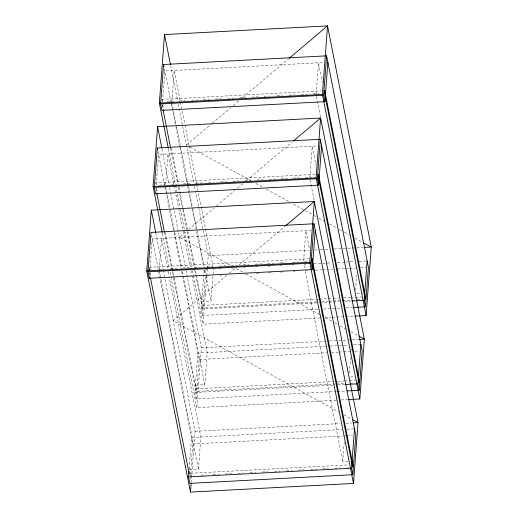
<?xml version="1.0" encoding="UTF-8"?>
<svg xmlns="http://www.w3.org/2000/svg" width="518" height="518" viewBox="0 0 518 518"><rect width="100%" height="100%" fill="white"/><g stroke="black" fill="none" stroke-linecap="round" stroke-linejoin="round"><path stroke-width="0.39" stroke-dasharray="2.59 1.94" d="M148.931 269.218L149.029 267.935M149.56 274.249L149.683 272.643M149.741 271.84L152.221 238.869L311.344 230.413M156.274 184.978L158.566 154.422L317.553 145.972M162.186 106.339L162.302 104.727M162.548 101.515L164.847 70.96L323.97 62.497M159.22 269.684L161.571 238.371L167.521 268.447M165.631 184.427L167.923 153.924L174.029 184.79M171.846 101.768L174.197 70.461L180.303 101.327M189.141 468.881L191.498 437.516L341.608 429.539M336.59 391.453L196.167 398.918L194.891 392.469L197.85 353.069L325.362 346.289M317.845 309.324L202.441 315.456L201.165 309.006L204.124 269.606M189.718 474.598L189.815 473.316M335.593 384.006L195.972 391.427L196.167 388.869L172.902 271.218M316.848 301.871L202.247 307.964L202.441 305.4L195.39 269.748M190.119 479.351L192.774 443.971L158.793 272.112M196.167 398.918L199.126 359.518L182.983 277.881M202.441 315.456L205.342 276.858M191.187 482.498L195.04 431.293L163.176 270.182M336.435 400.226L196.814 407.653L201.314 347.831L185.697 268.855M320.111 317.968L203.088 324.19L206.663 276.644M206.727 275.841L207.213 269.392M207.271 268.589L208.242 255.698L195.59 191.725M189.089 469.632L198.439 469.133L200.854 437.024L169.244 277.156M195.435 385.178L204.791 384.686L207.206 352.57L192.023 275.803M201.709 301.716L211.066 301.223L213.481 269.107M303.593 261.208L305.885 230.704L309.486 248.905M309.881 177.564L312.237 146.251L315.993 165.248M316.161 94.095L318.512 62.788L322.423 82.576M348.213 461.169L342.754 461.46L344.205 442.197M349.404 372.999L350.556 357.744M351.094 350.518L351.217 348.912M355.62 290.339L356.766 275.084M186.376 145.131L211.648 123.783M212.263 123.265L230.756 107.64M233.223 105.562L238.772 100.874M242.469 97.753L288.701 58.702M185.612 232.058L179.448 237.263L230.452 265.371M188.694 229.455L213.966 208.106M216.433 206.022L234.926 190.404M237.393 188.319L242.942 183.637M246.639 180.51L292.256 141.984M226.8 275.427L173.174 320.726L338.934 412.082M229.267 273.349L235.431 268.143L242.495 272.008M239.128 265.015L285.36 225.965M161.7 99.385L321.497 90.89M167.159 101.645L173.614 101.301M179.26 101.004L184.913 100.699M191.369 100.356L197.824 100.013M203.477 99.715L209.932 99.372M215.579 99.067L221.231 98.77M227.687 98.426L234.142 98.083M239.789 97.785L246.251 97.442M251.897 97.138L258.352 96.795M264.005 96.497L269.651 96.199M276.916 95.811L282.563 95.513M289.018 95.163L294.671 94.865M301.126 94.522L307.582 94.179M313.235 93.881L318.881 93.577M315.222 174.352L155.426 182.848L155.899 185.224M159.266 185.191L164.918 184.894M171.374 184.55L177.02 184.253M183.482 183.909L189.938 183.566M195.584 183.262L202.039 182.919M208.495 182.576L213.338 182.317M220.603 181.935L226.249 181.63M232.711 181.287L239.167 180.944M244.813 180.646L251.269 180.303M256.922 180.005L262.568 179.701M269.023 179.357L275.479 179.014M281.132 178.716L287.587 178.373M293.24 178.075L298.886 177.771M305.342 177.428L311.797 177.085M208.242 255.698L309.123 250.336M314.769 250.032L319.612 249.773M320.422 249.734L324.456 249.521M325.259 249.475L329.299 249.262M334.136 249.003L342.21 248.575M343.013 248.53L347.054 248.316M347.856 248.271L355.931 247.844M356.734 247.805L363.189 247.462M149.074 267.294L308.87 258.799M148.886 269.859L151.301 269.729M158.566 269.341L164.219 269.043M170.675 268.7L177.13 268.356M182.776 268.059L189.238 267.715M194.885 267.411L200.531 267.113M206.993 266.77L212.639 266.466M219.095 266.123L225.55 265.779M231.203 265.481L237.658 265.138M243.305 264.84L248.957 264.536M255.413 264.193L261.868 263.85M267.521 263.552L273.977 263.209M280.432 262.866L285.276 262.607M292.534 262.218L298.187 261.92M304.642 261.577L308.676 261.363M204.908 269.567L208.968 269.347M219.457 268.79L221.076 268.706M231.565 268.149L233.178 268.059M243.674 267.502L245.286 267.417M255.775 266.861L257.394 266.776M267.884 266.22L269.496 266.129M279.985 265.572L281.604 265.488M292.094 264.931L293.706 264.847M304.202 264.284L305.814 264.199M313.882 263.772L321.956 263.345M322.759 263.299L331.637 262.827M337.289 262.529L345.357 262.095M346.166 262.056L349.391 261.881M350.2 261.843L354.234 261.629M359.078 261.37L367.145 260.942M206.209 276.01L209.44 275.841M219.93 275.285L221.542 275.2M244.14 273.996L245.752 273.912M256.248 273.355L258.67 273.226M268.35 272.708L270.772 272.578M280.458 272.067L282.88 271.937M293.369 271.38L294.982 271.296M305.478 270.733L307.09 270.649M315.158 270.221L321.613 269.878M322.423 269.833L332.912 269.276M337.755 269.017L345.02 268.635M345.83 268.589L349.054 268.421M349.864 268.376L355.51 268.078M360.353 267.819L366.006 267.521M356.941 293.466L363.176 293.136M202.441 305.4L318.654 299.223M319.464 299.184L327.531 298.75M328.341 298.711L332.375 298.498M333.184 298.452L338.83 298.154M343.674 297.895L350.129 297.552M350.939 297.507L361.428 296.95M321.691 301.612L328.147 301.269M328.956 301.23L341.867 300.544M342.676 300.498L350.744 300.071M357.2 299.728L362.043 299.469M201.165 309.006L318.991 302.745M319.8 302.7L339.167 301.67M344.82 301.372L351.275 301.029M323.497 309.019L340.443 308.119M346.095 307.821L352.551 307.478M324.954 317.709L331.41 317.366M332.219 317.32L345.13 316.634M345.933 316.595L354.008 316.168M201.314 347.831L324.792 341.265M329.629 341.006L351.424 339.847M352.227 339.808L358.683 339.465M330.206 346.037L338.273 345.603M339.083 345.564L343.117 345.351M343.926 345.305L347.96 345.092M353.613 344.787L360.871 344.405M199.126 359.518L326.638 352.739M331.481 352.486L337.937 352.143M338.746 352.098L342.78 351.884M343.589 351.839L350.045 351.495M354.882 351.236L359.725 350.984M350.667 376.929L354.558 376.722M196.167 388.869L332.556 381.617M337.399 381.358L343.855 381.015M344.658 380.976L348.698 380.756M349.501 380.717L355.154 380.413M336.396 383.961L344.47 383.534M350.116 383.236L354.15 383.022M194.891 392.469L332.893 385.133M337.736 384.874L344.192 384.531M337.393 391.414L345.467 390.986M341.278 399.974L347.733 399.631M195.04 431.293L340.307 423.569M345.953 423.271L352.408 422.928M346.73 429.267L354.526 428.852M192.774 443.971L342.884 435.988M343.693 435.942L346.115 435.819M346.924 435.774L352.57 435.476M190.624 473.271L347.992 464.905M189.62 475.874L194.464 475.621M200.919 475.278L206.572 474.974M213.027 474.63L219.483 474.287M225.136 473.989L231.591 473.646M238.047 473.303L243.693 473.005M250.149 472.662L255.801 472.358M262.257 472.015L267.903 471.717M274.365 471.374L280.011 471.069M286.467 470.726L292.12 470.428M298.575 470.085L304.221 469.787M310.677 469.444L316.33 469.14M322.785 468.796L328.431 468.499M334.887 468.155L340.54 467.851M346.995 467.508L348.608 467.424M189.918 147.086L250.841 180.659M255.795 183.391L262.879 187.296M266.42 189.251L289.802 202.13M293.343 204.086L313.176 215.015M313.882 215.404L316.012 216.576M318.842 218.136L325.22 221.652M329.467 223.996L336.551 227.901M339.387 229.461L343.635 231.805M344.347 232.194L349.3 234.926M354.972 238.053L362.762 242.346M246.037 273.964L320.415 314.957M325.375 317.689L333.877 322.371M334.583 322.766L337.419 324.326M340.248 325.887L346.626 329.403M350.874 331.747L357.957 335.651M343.894 414.814L351.683 419.114M316.414 96.484L320.48 117.062M310.133 179.947L314.206 200.524M303.943 265.19L304.571 268.35M305.193 271.516L342.754 461.46M180.458 102.117L184.842 124.275M184.997 125.071L188.908 144.852M189.064 145.649L196.581 183.637M196.736 184.427L213.008 266.738M170.603 65.365L177.629 100.906M178.257 104.066L193.874 183.042M194.496 186.195L195.435 190.935M171.782 102.57L176.165 124.734M176.321 125.524L180.238 145.312M180.394 146.102L187.904 184.091M188.06 184.881L192.443 207.038M192.599 207.835L204.183 266.394M204.96 270.357L205.743 274.313M205.899 275.103L211.066 301.223M164.42 68.81L171.264 103.406M171.419 104.196L175.803 126.36M175.958 127.15L179.869 146.937M180.024 147.727L187.535 185.716M187.691 186.506L192.074 208.663M192.23 209.46L203.503 266.44M204.267 270.325L205.122 274.624M161.856 100.175L162.173 101.761M162.743 104.649L163.74 109.686M171.348 148.18L178.47 184.168M179.021 186.959L195.292 269.269M162.134 105.115L162.917 109.078M170.597 147.902L177.648 183.56M178.432 187.522L179.526 193.072M179.688 193.861L182.66 208.916M182.822 209.706L187.05 231.106M187.205 231.896L194.567 269.14M194.729 269.93L202.247 307.964M168.454 149.029L175.505 184.693M175.66 185.483L180.05 207.679M180.206 208.469L191.809 267.12M192.431 270.292L193.376 275.045M193.531 275.841L203.088 324.19M174.184 185.58L178.568 207.744M178.723 208.534L190.3 267.1M190.928 270.266L191.867 275.013M161.959 148.808L168.985 184.35M169.613 187.51L170.545 192.249M170.707 193.039L185.541 268.065M165.507 186.033L169.891 208.197M170.046 208.987L174.113 229.565M174.741 232.731L181.786 268.343M182.407 271.51L183.191 275.466M183.353 276.256L204.791 384.686M158.003 151.554L164.983 186.869M165.145 187.658L169.522 209.822M169.677 210.612L173.906 231.98M174.061 232.77L181.106 268.389M181.734 271.555L182.828 277.091M156.468 188.118L157.466 193.149M165.229 232.433L172.747 270.422M155.86 188.578L156.799 193.331M164.478 232.161L172.002 270.195M172.157 270.985L173.407 277.324M173.569 278.114L195.972 391.427M162.335 233.281L169.386 268.952M170.014 272.118L170.798 276.081M170.953 276.877L196.814 407.653M168.143 271.613L169.088 276.359M155.84 233.068L163.021 269.392M159.155 270.487L198.439 469.133M151.509 235.289L158.637 271.322M149.236 268.091L149.547 269.671M150.116 272.565L151.055 277.311M149.508 273.025L150.136 276.198"/><path stroke-width="0.78" d="M146.736 270.972L151.308 210.159L314.329 201.496L358.061 422.623L353.49 483.436L190.462 492.1L146.736 270.972L309.758 262.302L353.49 483.436M162.179 232.491L153.088 186.519L157.589 126.696L320.61 118.033L364.335 339.16L359.835 398.983L348.536 399.585M168.298 148.232L159.363 103.056L164.51 34.564L327.538 25.9L371.264 247.028L366.109 315.52L354.817 316.122M315.242 230.206L312.276 269.606L149.255 278.27L147.98 271.82L150.945 232.42L313.966 223.757L355.801 435.301L352.836 474.702L189.815 483.372L188.539 476.916L188.96 471.289M321.594 145.752L318.628 185.159L155.607 193.823L154.332 187.374L157.291 147.973L320.318 139.303L362.147 350.854L359.188 390.255L347.079 390.896M327.868 62.289L324.903 101.69L161.881 110.36L160.606 103.911L163.571 64.51L326.593 55.84L368.421 267.392L365.462 306.792L353.354 307.433M149.255 278.27L149.378 276.664M190.462 492.1L191.129 483.3M309.758 262.302L314.329 201.496L285.975 225.447M359.835 398.983L316.109 177.855L320.61 118.033L293.486 140.941M366.109 315.52L322.384 94.393L327.538 25.9L289.316 58.178M312.276 269.606L311.001 263.157L313.966 223.757M318.628 185.159L317.353 178.704L320.318 139.303M324.903 101.69L323.627 95.241L326.593 55.84M352.836 474.702L351.56 468.253L354.526 428.852M359.188 390.255L357.912 383.806L360.871 344.405M365.462 306.792L364.186 300.343L367.145 260.942M159.363 103.056L322.384 94.393M160.606 103.911L323.627 95.241M153.088 186.519L316.109 177.855M154.332 187.374L317.353 178.704M364.808 247.371L371.264 247.028L363.468 242.735M147.98 271.82L311.001 263.157M352.078 300.984L364.186 300.343M359.492 339.42L364.335 339.16L358.67 336.04M344.994 384.492L357.912 383.806M353.218 422.882L358.061 422.623L352.395 419.502M188.539 476.916L351.56 468.253M164.51 34.564L170.448 64.575M163.571 64.51L163.992 66.66M163.073 109.868L170.441 147.112M157.589 126.696L161.804 148.018M157.291 147.973L157.576 149.404M156.799 193.331L164.478 232.161M151.308 210.159L155.685 232.278M150.453 277.784L189.154 473.497M312.095 258.631L311.907 261.189L352.648 467.21L352.836 464.652L312.095 258.631M318.447 174.184L318.253 176.742L358.993 382.763L359.188 380.199L318.447 174.184M324.721 90.715L324.533 93.279L365.268 299.3L365.462 296.736L324.721 90.715"/></g></svg>
